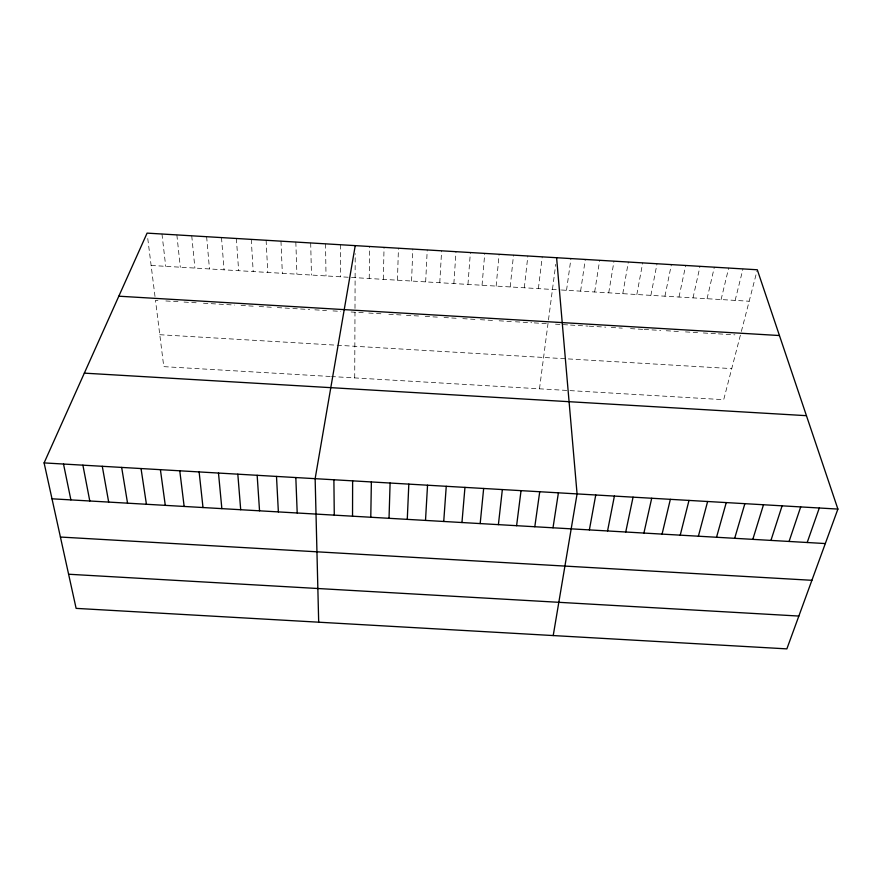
<?xml version="1.0" encoding="UTF-8"?>
<svg xmlns="http://www.w3.org/2000/svg" width="882" height="882" viewBox="0 0 882 882"><rect width="100%" height="100%" fill="white"/><g stroke="black" fill="none" stroke-linecap="round" stroke-linejoin="round"><path stroke-width="0.66" stroke-dasharray="4.41 3.31" d="M354.718 377.915L354.983 312.228M354.994 308.446L355.203 253.63M369.227 278.514L369.646 246.486M383.339 279.351L384.045 247.357M397.451 280.2L398.443 248.217M411.563 281.038L412.831 249.088M425.664 281.887L427.23 249.948M439.765 282.725L441.617 250.808M453.866 283.574L455.994 251.679M467.956 284.412L470.382 252.539M482.046 285.261L484.758 253.399M496.136 286.099L499.135 254.27M510.215 286.937L513.5 255.13M524.305 287.786L527.866 255.989M538.384 288.623L542.232 256.86M539.486 388.819L555.737 264.335M566.531 290.31L570.952 258.58M580.599 291.148L585.306 259.44M594.655 291.997L599.661 260.311M608.723 292.835L614.004 261.171M622.78 293.673L628.348 262.031M636.837 294.511L642.691 262.891M650.883 295.36L657.035 263.751M664.94 296.198L671.367 264.611M678.986 297.036L685.7 265.471M693.02 297.873L700.021 266.331M707.066 298.711L714.343 267.191M721.101 299.549L728.664 268.051M735.136 300.398L742.986 268.911M740.384 335.171L723.703 399.678L331.566 376.548M741.354 331.456L756.965 271.083M330.21 376.471L163.776 366.647L155.486 300.354L160.678 300.663M151.131 265.46L560.125 289.924M561.404 290.002L749.16 301.236M165.871 300.971L180.137 301.82M184.029 302.052L198.296 302.901M203.477 303.21L217.733 304.058M219.034 304.136L234.579 305.062M241.062 305.448L254.016 306.219M259.198 306.528L272.152 307.289M277.334 307.598L291.578 308.446M292.868 308.524L309.692 309.527M314.874 309.836L326.516 310.53M332.988 310.916L340.75 311.379M351.102 311.996L365.016 312.823M368.786 313.044L382.59 313.871M388.863 314.246L401.409 314.984M406.426 315.282L420.218 316.109M425.234 316.406L437.77 317.156M444.032 317.531L457.824 318.347M462.83 318.645L475.365 319.394M480.37 319.692L492.906 320.431M499.168 320.805L514.184 321.698M515.441 321.776L531.714 322.746M534.216 322.9L547.987 323.716M555.495 324.157L569.254 324.984M570.5 325.05L588.018 326.097M589.264 326.175L605.769 327.156M611.27 327.487L622.273 328.137M630.52 328.622L642.89 329.361M644.257 329.449L660.75 330.43M666.241 330.75L678.611 331.489M685.479 331.897L697.838 332.635M703.329 332.966L717.055 333.782M718.433 333.859L734.893 334.84M159.785 334.719L335.877 345.149M337.133 345.226L731.74 368.61M147.757 238.515L155.012 296.528M161.979 234.017L165.717 266.342M176.863 234.91L180.314 267.213M191.747 235.803L194.9 268.084M206.631 236.696L209.475 268.955M221.503 237.589L224.061 269.826M236.376 238.482L238.636 270.697M251.249 239.375L253.2 271.568M266.11 240.268L267.775 272.439M280.972 241.161L282.339 273.31M295.834 242.054L296.903 274.181M310.696 242.947L311.456 275.052M325.546 243.84L326.009 275.923M340.386 244.733L340.562 276.794"/><path stroke-width="1.32" d="M352.535 516.202L352.624 480.855M370.782 517.249L371.366 481.947M389.028 518.307L390.098 483.027M407.275 519.366L408.818 484.119M425.51 520.424L427.538 485.21M443.734 521.471L446.248 486.302M461.959 522.53L464.957 487.382M480.183 523.588L483.656 488.474M498.396 524.636L502.354 489.565M516.598 525.694L521.042 490.646M534.801 526.741L539.729 491.737M553.003 527.8L558.405 492.817M553.223 635.558L577.071 493.909L556.597 257.72M355.237 245.626L315.139 478.672L318.689 622.196M589.374 529.906L595.747 494.989M607.555 530.953L614.401 496.081M625.735 532.011L633.056 497.161M643.904 533.059L651.71 498.242M662.073 534.106L670.353 499.333M680.231 535.165L688.996 500.414M698.379 536.212L707.629 501.494M716.537 537.259L726.25 502.586M734.673 538.318L744.871 503.666M752.809 539.365L763.492 504.747M770.945 540.412L782.102 505.827M789.07 541.46L800.702 506.907M807.195 542.507L819.301 507.999M837.9 509.079L786.865 648.876L76.117 608.371L44.1 462.907L147.085 233.124L757.296 269.771L837.9 509.079L44.1 462.907M68.598 574.237L798.849 616.055M84.33 373.141L806.446 415.676M52.005 498.804L825.309 543.555M60.417 537.039L811.903 580.301M118.816 296.198L779.445 335.535M63.504 464.031L70.891 499.896M82.897 465.167L89.788 500.987M102.279 466.291L108.673 502.078M121.661 467.416L127.548 503.181M141.032 468.54L146.423 504.272M160.403 469.676L165.287 505.364M179.774 470.801L184.151 506.455M199.123 471.925L203.003 507.547M218.482 473.05L221.856 508.638M237.82 474.174L240.698 509.73M257.158 475.299L259.54 510.81M276.496 476.423L278.37 511.902M295.823 477.548L297.201 512.993M333.892 479.764L334.278 515.143"/></g></svg>
